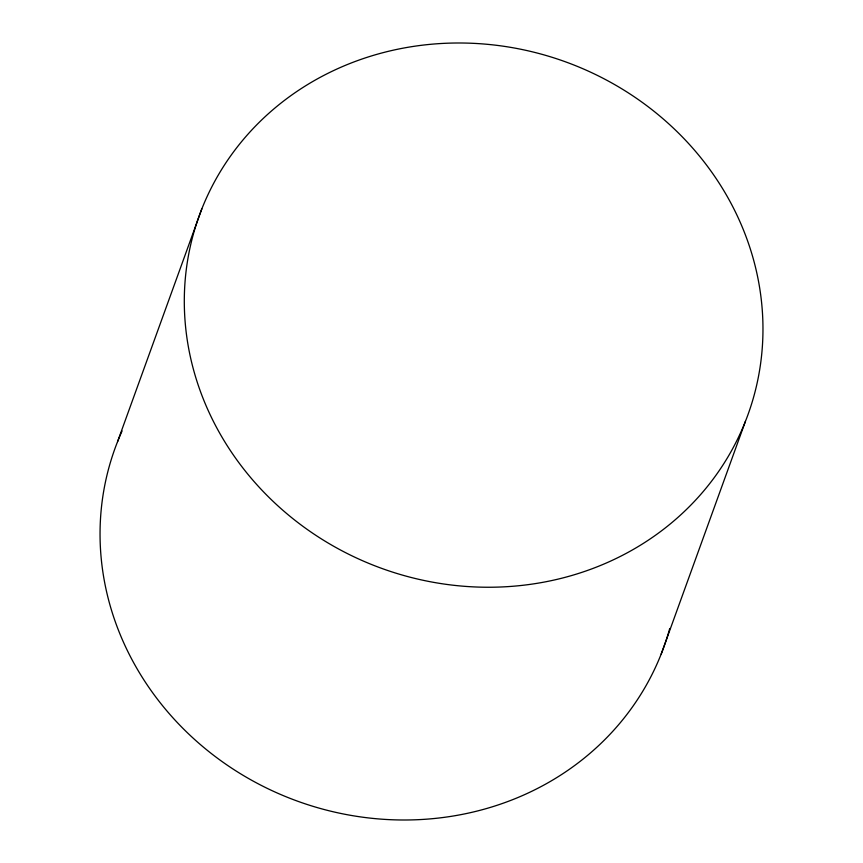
<?xml version="1.0" encoding="UTF-8"?>
<svg xmlns="http://www.w3.org/2000/svg" width="863" height="863" viewBox="0 0 863 863"><rect width="100%" height="100%" fill="white"/><g stroke="black" fill="none" stroke-linecap="round" stroke-linejoin="round"><path stroke-width="1.29" d="M117.562 441.662L201.823 208.9M661.177 654.1L745.438 421.338A291.834 269.429 19.9 0 0 423.614 45.038A291.834 269.429 19.9 0 0 251.845 478.976A291.834 269.429 19.9 0 0 745.438 421.338M669.731 628.491A291.834 269.429 19.9 0 1 298.026 801.349A291.834 269.429 19.9 0 1 122.082 430.993"/></g></svg>
